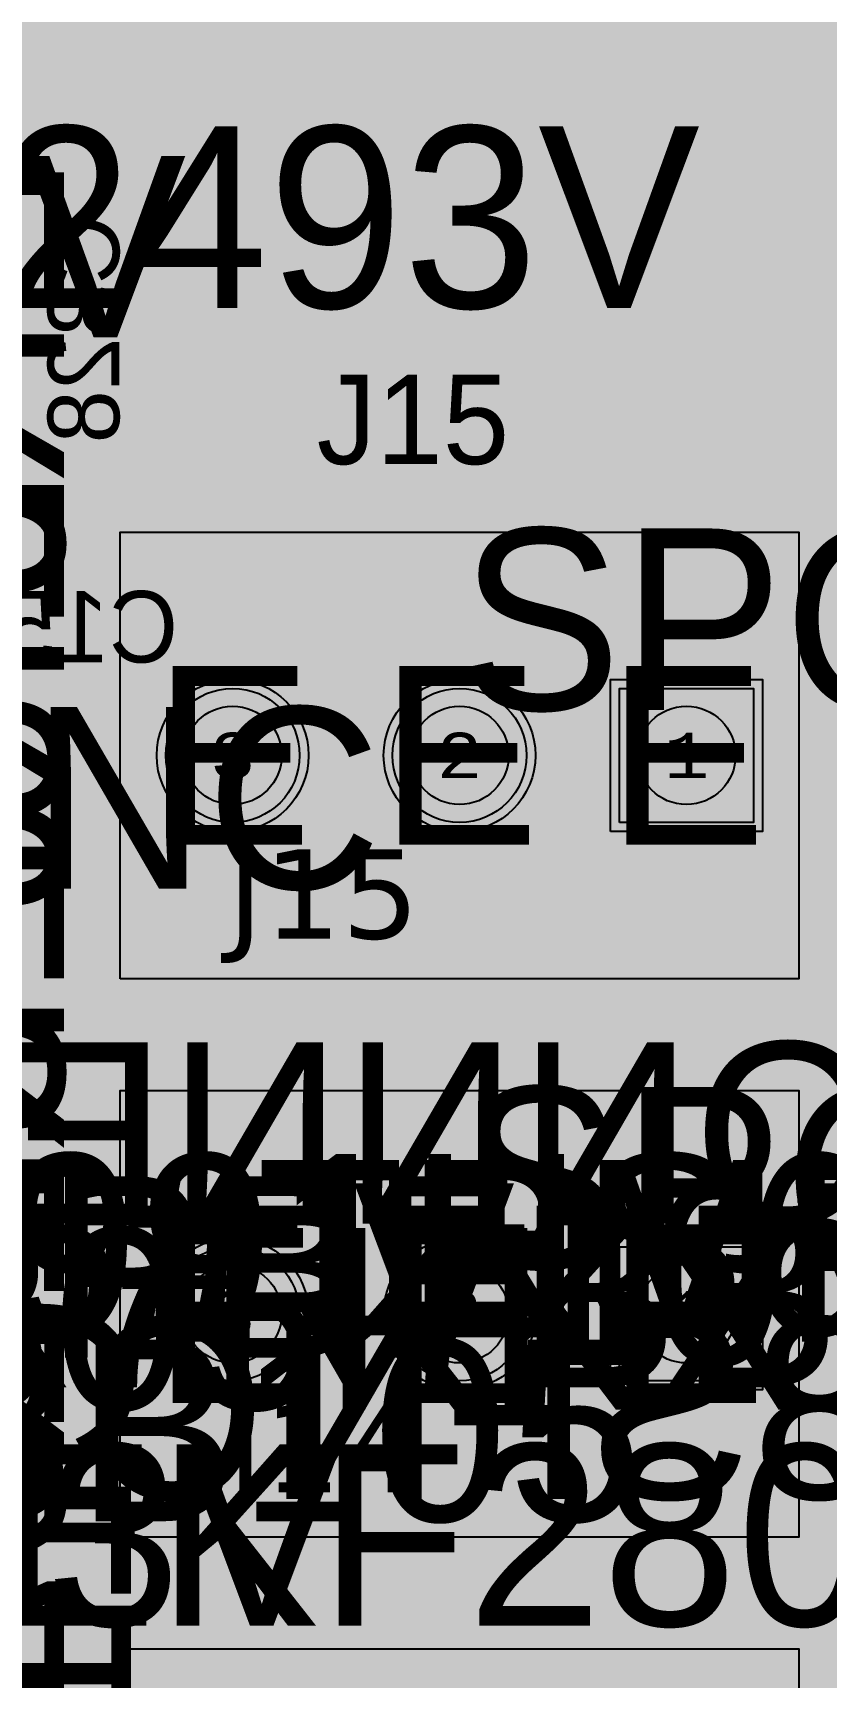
# Model space of a CAD drawing. Extents: x -28 to 199, y -61 to 255.
# Drawn here: x 131.22 to 140.1, y 186.43 to 204.84 of the extents above; entities that cross this region are included whole.
import ezdxf
from ezdxf.enums import TextEntityAlignment as Align

# ---------------------------------------------------------------- set-up
doc = ezdxf.new("R2010")
doc.units = 0
doc.header["$MEASUREMENT"] = 0
for name, color, linetype in [('ASSEMBLY_OUTLINES_TOP', 102, 'CONTINUOUS'), ('ASSEMBLY_PART_NUMBERS_BTM', 191, 'CONTINUOUS'), ('ASSEMBLY_PART_NUMBERS_TOP', 102, 'CONTINUOUS'), ('ASSEMBLY_REF_DES_TOP', 102, 'CONTINUOUS'), ('DRILL_DRAWING', 21, 'CONTINUOUS'), ('GENERATED_SILKSCREEN_BTM', 255, 'CONTINUOUS'), ('GENERATED_SILKSCREEN_TOP', 140, 'CONTINUOUS'), ('PART_HOLES_LAYER_2', 30, 'CONTINUOUS'), ('PART_HOLES_LAYER_3', 30, 'CONTINUOUS'), ('PART_HOLES_LAYER_BOTTOM', 30, 'CONTINUOUS'), ('PART_HOLES_LAYER_TOP', 30, 'CONTINUOUS'), ('PART_PADS_LAYER_2', 230, 'CONTINUOUS'), ('PART_PADS_LAYER_3', 81, 'CONTINUOUS'), ('PART_PADS_LAYER_BOTTOM', 10, 'CONTINUOUS'), ('PART_PADS_LAYER_TOP', 150, 'CONTINUOUS'), ('PIN_NUMBERS_BTM', 8, 'CONTINUOUS'), ('PIN_NUMBERS_TOP', 8, 'CONTINUOUS'), ('PLACEMENT_OUTLINES_TOP', 130, 'CONTINUOUS'), ('PLANE_DATA_LAYER_2', 230, 'CONTINUOUS'), ('PLANE_DATA_LAYER_3', 81, 'CONTINUOUS'), ('PLANE_DATA_LAYER_BOTTOM', 10, 'CONTINUOUS'), ('PLANE_DATA_LAYER_TOP', 150, 'CONTINUOUS'), ('PLANE_SHAPES_LAYER_2', 230, 'CONTINUOUS'), ('PLANE_SHAPES_LAYER_3', 81, 'CONTINUOUS'), ('PLANE_SHAPES_LAYER_BOTTOM', 10, 'CONTINUOUS'), ('PLANE_SHAPES_LAYER_TOP', 150, 'CONTINUOUS'), ('SILKSCREEN_OUTLINES_TOP', 150, 'CONTINUOUS'), ('SILKSCREEN_REF_DES_BTM', 211, 'CONTINUOUS'), ('SILKSCREEN_REF_DES_TOP', 150, 'CONTINUOUS'), ('SOLDERMASK_PADS_BTM', 12, 'CONTINUOUS'), ('SOLDERMASK_PADS_TOP', 180, 'CONTINUOUS'), ('TRACES_LAYER_2', 230, 'CONTINUOUS'), ('TRACES_LAYER_3', 81, 'CONTINUOUS'), ('TRACES_LAYER_TOP', 150, 'CONTINUOUS')]:
    doc.layers.add(name, color=color, linetype=linetype)
doc.styles.add('COURIER_NEW', font='COUR.TTF')
doc.styles.add('VERDANA', font='verdana.TTF')
doc.styles.add('VERIBEST_GERBER_0', font='txt')

msp = doc.modelspace()

# ---------------------------------------------------------------- hatches: boundary and pattern name
at = {"layer": 'PART_HOLES_LAYER_2'}
h = msp.add_hatch(color=256, dxfattribs=at)
edge = h.paths.add_edge_path()
edge.add_arc((133.46, 196.75), 0.55, 0, 360)
h = msp.add_hatch(color=256, dxfattribs=at)
edge = h.paths.add_edge_path()
edge.add_arc((136, 196.75), 0.55, 0, 360)
h = msp.add_hatch(color=256, dxfattribs=at)
edge = h.paths.add_edge_path()
edge.add_arc((138.54, 196.75), 0.55, 0, 360)
h = msp.add_hatch(color=256, dxfattribs=at)
edge = h.paths.add_edge_path()
edge.add_arc((133.46, 190.5), 0.55, 0, 360)
h = msp.add_hatch(color=256, dxfattribs=at)
edge = h.paths.add_edge_path()
edge.add_arc((136, 190.5), 0.55, 0, 360)
h = msp.add_hatch(color=256, dxfattribs=at)
edge = h.paths.add_edge_path()
edge.add_arc((138.54, 190.5), 0.55, 0, 360)
at = {"layer": 'PART_HOLES_LAYER_3'}
h = msp.add_hatch(color=256, dxfattribs=at)
edge = h.paths.add_edge_path()
edge.add_arc((133.46, 196.75), 0.55, 0, 360)
h = msp.add_hatch(color=256, dxfattribs=at)
edge = h.paths.add_edge_path()
edge.add_arc((136, 196.75), 0.55, 0, 360)
h = msp.add_hatch(color=256, dxfattribs=at)
edge = h.paths.add_edge_path()
edge.add_arc((138.54, 196.75), 0.55, 0, 360)
h = msp.add_hatch(color=256, dxfattribs=at)
edge = h.paths.add_edge_path()
edge.add_arc((133.46, 190.5), 0.55, 0, 360)
h = msp.add_hatch(color=256, dxfattribs=at)
edge = h.paths.add_edge_path()
edge.add_arc((136, 190.5), 0.55, 0, 360)
h = msp.add_hatch(color=256, dxfattribs=at)
edge = h.paths.add_edge_path()
edge.add_arc((138.54, 190.5), 0.55, 0, 360)
at = {"layer": 'PART_HOLES_LAYER_BOTTOM'}
h = msp.add_hatch(color=256, dxfattribs=at)
edge = h.paths.add_edge_path()
edge.add_arc((133.46, 196.75), 0.55, 0, 360)
h = msp.add_hatch(color=256, dxfattribs=at)
edge = h.paths.add_edge_path()
edge.add_arc((136, 196.75), 0.55, 0, 360)
h = msp.add_hatch(color=256, dxfattribs=at)
edge = h.paths.add_edge_path()
edge.add_arc((138.54, 196.75), 0.55, 0, 360)
h = msp.add_hatch(color=256, dxfattribs=at)
edge = h.paths.add_edge_path()
edge.add_arc((133.46, 190.5), 0.55, 0, 360)
h = msp.add_hatch(color=256, dxfattribs=at)
edge = h.paths.add_edge_path()
edge.add_arc((136, 190.5), 0.55, 0, 360)
h = msp.add_hatch(color=256, dxfattribs=at)
edge = h.paths.add_edge_path()
edge.add_arc((138.54, 190.5), 0.55, 0, 360)
at = {"layer": 'PART_HOLES_LAYER_TOP'}
h = msp.add_hatch(color=256, dxfattribs=at)
edge = h.paths.add_edge_path()
edge.add_arc((133.46, 196.75), 0.55, 0, 360)
h = msp.add_hatch(color=256, dxfattribs=at)
edge = h.paths.add_edge_path()
edge.add_arc((136, 196.75), 0.55, 0, 360)
h = msp.add_hatch(color=256, dxfattribs=at)
edge = h.paths.add_edge_path()
edge.add_arc((138.54, 196.75), 0.55, 0, 360)
h = msp.add_hatch(color=256, dxfattribs=at)
edge = h.paths.add_edge_path()
edge.add_arc((133.46, 190.5), 0.55, 0, 360)
h = msp.add_hatch(color=256, dxfattribs=at)
edge = h.paths.add_edge_path()
edge.add_arc((136, 190.5), 0.55, 0, 360)
h = msp.add_hatch(color=256, dxfattribs=at)
edge = h.paths.add_edge_path()
edge.add_arc((138.54, 190.5), 0.55, 0, 360)
at = {"layer": 'PLANE_DATA_LAYER_2'}
for points in [[(133.46, 196.75), (133.46, 197.8262)], [(136, 196.75), (136, 197.8262)], [(133.46, 196.75), (132.3838, 196.75)], [(133.46, 196.75), (133.46, 195.6738)], [(133.46, 196.75), (134.5362, 196.75)], [(136, 196.75), (134.9238, 196.75)], [(136, 196.75), (136, 195.6738)], [(136, 196.75), (137.0762, 196.75)], [(133.46, 190.5), (133.46, 191.5762)], [(136, 190.5), (136, 191.5762)], [(133.46, 190.5), (132.3838, 190.5)], [(133.46, 190.5), (133.46, 189.4238)], [(133.46, 190.5), (134.5362, 190.5)], [(136, 190.5), (134.9238, 190.5)], [(136, 190.5), (136, 189.4238)], [(136, 190.5), (137.0762, 190.5)]]:
    msp.add_hatch(color=256, dxfattribs=at).paths.add_polyline_path(points, is_closed=False, flags=0)
at = {"layer": 'PLANE_DATA_LAYER_3'}
for points in [[(133.46, 196.75), (133.46, 197.8262)], [(136, 196.75), (136, 197.8262)], [(133.46, 196.75), (132.3838, 196.75)], [(133.46, 196.75), (133.46, 195.6738)], [(133.46, 196.75), (134.5362, 196.75)], [(136, 196.75), (134.9238, 196.75)], [(136, 196.75), (136, 195.6738)], [(136, 196.75), (137.0762, 196.75)], [(133.46, 190.5), (133.46, 191.5762)], [(136, 190.5), (136, 191.5762)], [(133.46, 190.5), (132.3838, 190.5)], [(133.46, 190.5), (133.46, 189.4238)], [(133.46, 190.5), (134.5362, 190.5)], [(136, 190.5), (134.9238, 190.5)], [(136, 190.5), (136, 189.4238)], [(136, 190.5), (137.0762, 190.5)]]:
    msp.add_hatch(color=256, dxfattribs=at).paths.add_polyline_path(points, is_closed=False, flags=0)
at = {"layer": 'PLANE_DATA_LAYER_BOTTOM'}
h = msp.add_hatch(color=256, dxfattribs=at)
h.paths.add_polyline_path([(149, 169.0762, -0.41421356), (148.9238, 169), (147.00001, 169, 0.41421356), (147, 168.99999), (147, 168.9142, -0.41421356), (146.9238, 168.838), (146.91684, 168.838, 0.19891217), (146.65026, 168.72758), (143.945, 166.02232, -0.19891337), (143.89111, 166), (137.25001, 166), (137.25, 166, -0.14620386), (137.2082, 165.98751), (134.12581, 165.98751, 0.19891217), (133.85924, 165.87709), (133.75447, 165.77232, -0.19891337), (133.70058, 165.75), (130.8262, 165.75, -0.41421356), (130.75, 165.8262), (130.75, 166.24999, 0.41421356), (130.74999, 166.25), (120.25001, 166.25, 0.41421356), (120.25, 166.24999), (120.25, 164.5762, -0.41421356), (120.1738, 164.5), (119.75389, 164.5, -0.13857401), (119.71401, 164.51127, 0.28257151), (119.08599, 164.51127, -0.13857401), (119.04611, 164.5), (108.75001, 164.5, 0.41421356), (108.75, 164.49999), (108.75, 161.5762, -0.41421356), (108.6738, 161.5), (108.5762, 161.5, -0.41421356), (108.5, 161.5762), (108.5, 161.9, 0.41421356), (108.05, 162.35), (106.95, 162.35, 0.34178265), (106.51438, 162.01284, -0.44691524), (106.4135, 161.96073, 0.44387064), (105.62073, 161.55634, -0.33894713), (105.54716, 161.5), (94.5762, 161.5, -0.41421356), (94.5, 161.5762), (94.5, 164.71207, -0.19890996), (94.52232, 164.76595), (99.85355, 170.09719, 0.19891222), (100, 170.45074), (100, 172.1738, -0.41421356), (100.0762, 172.25), (130.74999, 172.25, 0.41421356), (130.75, 172.25001), (130.75, 194.11718, -0.19890996), (130.77232, 194.17106), (131.34475, 194.7435, 0.19891219), (131.46923, 195.04402), (131.46923, 198.37998, 0.19891219), (131.34475, 198.6805), (130.77232, 199.25294, -0.19890996), (130.75, 199.30682), (130.75, 214.91474, -0.41421356), (130.8262, 214.99094), (147.27913, 214.99094, -0.19891337), (147.33301, 214.96862), (148.97768, 213.32395, -0.19890996), (149, 213.27007)], flags=0)
h.paths.add_polyline_path([(110.25, 165.75, -1), (112.25, 165.75, -1)], flags=0)
h.paths.add_polyline_path([(113.75, 169.75, -1), (116.75, 169.75, -1)], flags=0)
h.paths.add_polyline_path([(118.5, 169.75, -1), (121.5, 169.75, -1)], flags=0)
h.paths.add_polyline_path([(134.21, 170.75, 0.41421356), (134.46, 171), (134.46, 172.5, 0.41421356), (134.21, 172.75), (132.71, 172.75, 0.41421356), (132.46, 172.5), (132.46, 171, 0.41421356), (132.71, 170.75)], flags=0)
h.paths.add_polyline_path([(134.21, 177, 0.41421356), (134.46, 177.25), (134.46, 178.75, 0.41421356), (134.21, 179), (132.71, 179, 0.41421356), (132.46, 178.75), (132.46, 177.25, 0.41421356), (132.71, 177)], flags=0)
h.paths.add_polyline_path([(134.21, 183.25, 0.41421356), (134.46, 183.5), (134.46, 185, 0.41421356), (134.21, 185.25), (132.71, 185.25, 0.41421356), (132.46, 185), (132.46, 183.5, 0.41421356), (132.71, 183.25)], flags=0)
h.paths.add_polyline_path([(132.46, 190.5, -1), (134.46, 190.5, -1)], flags=0)
h.paths.add_polyline_path([(132.46, 196.75, -1), (134.46, 196.75, -1)], flags=0)
h.paths.add_polyline_path([(135, 171.75, -1), (137, 171.75, -1)], flags=0)
h.paths.add_polyline_path([(135, 178, -1), (137, 178, -1)], flags=0)
h.paths.add_polyline_path([(135, 184.25, -1), (137, 184.25, -1)], flags=0)
h.paths.add_polyline_path([(135, 190.5, -1), (137, 190.5, -1)], flags=0)
h.paths.add_polyline_path([(135, 196.75, -1), (137, 196.75, -1)], flags=0)
h.paths.add_polyline_path([(139.74999, 169, 0.41421356), (139.75, 169.00001), (139.75, 198.24999, 0.41421356), (139.74999, 198.25), (137.25001, 198.25, 0.41421356), (137.25, 198.24999), (137.25, 169.00001, 0.41421356), (137.25001, 169)], flags=0)
h.paths.add_polyline_path([(142.1, 210.3, -1), (143.3, 210.3, -1)], flags=0)
h.paths.add_polyline_path([(144.1, 179.2, 0.13857251), (144.01127, 179.51401, -0.13857401), (144, 179.55389), (144, 192.31415, 0.19891222), (143.85355, 192.6677), (142.11105, 194.4102, 0.04668463), (142.03933, 194.46965, -0.04668396), (142.02839, 194.47871), (141.90379, 194.60331, -0.13857289), (141.88356, 194.63948, 0.88907401), (140.7, 194.5), (140.7, 194.5, 0.34705113), (141.16052, 193.91644, -0.13857289), (141.19669, 193.89621), (141.3898, 193.70309, 0.04668463), (141.46153, 193.64364, -0.04668396), (141.47246, 193.63458), (142.97768, 192.12936, -0.19890996), (143, 192.07548), (143, 179.55389, -0.13857401), (142.98873, 179.51401, 0.13857251), (142.9, 179.2, 1)], flags=0)
h.paths.add_polyline_path([(143, 169, -1), (145, 169, -1)], flags=0)
h.paths.add_polyline_path([(145.3, 169.7, -1), (146.5, 169.7, -1)], flags=0)
h.paths.add_polyline_path([(144.5, 206.75, -1), (146.5, 206.75, -1)], flags=0)
h.paths.add_polyline_path([(145.6, 187.2, -1), (146.8, 187.2, -1)], flags=0)
h.paths.add_polyline_path([(148.11127, 212.58599, 0.13857251), (148.2, 212.9, 1), (147, 212.9, 0.13857251), (147.08873, 212.58599, -0.13857401), (147.1, 212.54611), (147.1, 211.35389, -0.13857401), (147.08873, 211.31401, 0.13857251), (147, 211, 1), (148.2, 211, 0.13857251), (148.11127, 211.31401, -0.13857401), (148.1, 211.35389), (148.1, 212.54611, -0.13857401)], flags=0)
h.paths.add_polyline_path([(145.75, 199.25, -1), (148.75, 199.25, -1)], flags=0)
h.paths.add_polyline_path([(146.55139, 201.67262, 6.59592457), (145.92262, 202.30139, -0.1217123), (145.93139, 202.2659), (145.93139, 202.2659, -0.5165322), (145.83004, 202.19397, 0.5165317), (144.5, 201.25), (144.5, 201.25, 1), (146.5, 201.25), (146.5, 201.25, 0.08428443), (146.44397, 201.58004, -0.68107273)], flags=0)
for points in [[(133.46, 196.75), (133.46, 197.8262)], [(136, 196.75), (135.23901, 197.51099)], [(136, 196.75), (136.76099, 197.51099)], [(133.46, 196.75), (132.3838, 196.75)], [(133.46, 196.75), (133.46, 195.6738)], [(133.46, 196.75), (134.5362, 196.75)], [(136, 196.75), (135.23901, 195.98901)], [(136, 196.75), (136.76099, 195.98901)], [(133.46, 190.5), (133.46, 191.5762)], [(136, 190.5), (135.23901, 191.26099)], [(136, 190.5), (136.76099, 191.26099)], [(133.46, 190.5), (132.3838, 190.5)], [(133.46, 190.5), (133.46, 189.4238)], [(133.46, 190.5), (134.5362, 190.5)], [(136, 190.5), (135.23901, 189.73901)], [(136, 190.5), (136.76099, 189.73901)]]:
    msp.add_hatch(color=256, dxfattribs=at).paths.add_polyline_path(points, is_closed=False, flags=0)
at = {"layer": 'PLANE_DATA_LAYER_TOP'}
h = msp.add_hatch(color=256, dxfattribs=at)
h.paths.add_polyline_path([(147.65, 177.0762, -0.41421356), (147.5738, 177), (143.2512, 177, -0.41421356), (143.175, 177.0762), (143.175, 178.57124, -0.52940839), (143.27924, 178.64209, 1.47113852), (143.27924, 179.75791, -0.52940839), (143.175, 179.82877), (143.175, 194.62174, 0.19891222), (143.02855, 194.97529), (140.90029, 197.10355, 0.18564963), (140.5723, 197.24935, -0.39930987), (140.5, 197.32545), (140.5, 198.24999, 0.41421356), (140.49999, 198.25), (137.25001, 198.25, 0.41421356), (137.25, 198.24999), (137.25, 170.5762, -0.41421356), (137.1738, 170.5), (136.80217, 170.5, -0.19891337), (136.74828, 170.52232), (136.50598, 170.76462, 0.00475173), (136.4992, 170.77128, -0.49438123), (136.51296, 170.89158, 0.26392665), (137, 171.75), (137, 171.75, 1.49846414), (135.29452, 171.04127, -0.19950571), (135.31696, 170.98727, -0.41421356), (135.24076, 170.91107), (134.53595, 170.91107, -0.41421356), (134.45975, 170.98727), (134.45975, 170.98727, -0.00975352), (134.45981, 170.99025, 0.0097598), (134.46, 171), (134.46, 172.5, 0.41421356), (134.21, 172.75), (132.71, 172.75, 0.41421356), (132.46, 172.5), (132.46, 171, 0.0097598), (132.46019, 170.99025, -0.00975352), (132.46025, 170.98727), (132.46025, 170.98727, -0.41421356), (132.38405, 170.91107), (131.5762, 170.91107, -0.41421356), (131.5, 170.98727), (131.5, 208.74999, 0.41421356), (131.49999, 208.75), (122.5762, 208.75, -0.41421356), (122.5, 208.8262), (122.5, 214.853, -0.41421356), (122.5762, 214.9292), (135.10597, 214.9292, -0.19891337), (135.15985, 214.90688), (141.42028, 208.64645, 0.19891222), (141.77384, 208.5), (142.4238, 208.5, -0.41421356), (142.5, 208.4238), (142.5, 204.00001, 0.41421356), (142.50001, 204), (143.3238, 204, -0.41421356), (143.4, 203.9238), (143.4, 199.51876, 0.19891222), (143.54645, 199.16521), (147.62768, 195.08397, -0.19890996), (147.65, 195.03009)], flags=0)
h.paths.add_polyline_path([(134.21, 177, 0.41421356), (134.46, 177.25), (134.46, 178.75, 0.41421356), (134.21, 179), (132.71, 179, 0.41421356), (132.46, 178.75), (132.46, 177.25, 0.41421356), (132.71, 177)], flags=0)
h.paths.add_polyline_path([(134.21, 183.25, 0.41421356), (134.46, 183.5), (134.46, 185, 0.41421356), (134.21, 185.25), (132.71, 185.25, 0.41421356), (132.46, 185), (132.46, 183.5, 0.41421356), (132.71, 183.25)], flags=0)
h.paths.add_polyline_path([(132.46, 190.5, -1), (134.46, 190.5, -1)], flags=0)
h.paths.add_polyline_path([(132.46, 196.75, -1), (134.46, 196.75, -1)], flags=0)
h.paths.add_polyline_path([(135, 178, -1), (137, 178, -1)], flags=0)
h.paths.add_polyline_path([(135, 184.25, -1), (137, 184.25, -1)], flags=0)
h.paths.add_polyline_path([(135, 190.5, -1), (137, 190.5, -1)], flags=0)
h.paths.add_polyline_path([(135, 196.75, -1), (137, 196.75, -1)], flags=0)
h.paths.add_polyline_path([(145.6, 187.2, -1), (146.8, 187.2, -1)], flags=0)
for points in [[(133.46, 196.75), (133.46, 197.8262)], [(136, 196.75), (135.23901, 197.51099)], [(136, 196.75), (136.76099, 197.51099)], [(133.46, 196.75), (132.3838, 196.75)], [(133.46, 196.75), (133.46, 195.6738)], [(133.46, 196.75), (134.5362, 196.75)], [(136, 196.75), (135.23901, 195.98901)], [(136, 196.75), (136.76099, 195.98901)], [(133.46, 190.5), (133.46, 191.5762)], [(136, 190.5), (135.23901, 191.26099)], [(136, 190.5), (136.76099, 191.26099)], [(133.46, 190.5), (132.3838, 190.5)], [(133.46, 190.5), (133.46, 189.4238)], [(133.46, 190.5), (134.5362, 190.5)], [(136, 190.5), (135.23901, 189.73901)], [(136, 190.5), (136.76099, 189.73901)]]:
    msp.add_hatch(color=256, dxfattribs=at).paths.add_polyline_path(points, is_closed=False, flags=0)
at = {"layer": 'PLANE_SHAPES_LAYER_2'}
h = msp.add_hatch(color=256, dxfattribs=at)
h.paths.add_polyline_path([(169.5, 129.25), (149.5, 129.25), (142.25, 122), (142.25, 90.5), (147.5, 90.5), (147.5, 80), (154, 80), (154, 69.25), (131.75, 69.25), (131.75, 73.25), (121.25, 73.25), (121.25, 81), (110.5, 81), (110.5, 125.75), (106.5, 125.75), (106.5, 128.75), (93.5, 128.75), (93.5, 120.25), (91.75, 120.25), (91.75, 121.5), (80, 121.5), (80, 118.25), (73.25, 118.25), (73.25, 124.5), (67.5, 124.5), (67.5, 128), (57.75, 128), (57.75, 120.25), (55.25, 120.25), (55.25, 121.5), (47.5, 121.5), (47.5, 119), (35, 119), (35, 134.75), (32.75, 134.75), (32.75, 159.75), (29.25, 159.75), (29.25, 175.25), (22.5, 175.25), (22.5, 195.25), (17.25, 195.25), (17.25, 198), (22.5, 198), (22.5, 216.5), (40.25, 216.5), (40.25, 235.5), (54.5, 235.5), (54.5, 254), (87.25, 254), (87.25, 236.25), (86.25, 236.25), (86.25, 228.75), (81, 228.75), (81, 218.75), (95.25, 218.75), (95.25, 194.5), (87, 194.5), (87, 172), (131.1, 172), (131.1, 208.75), (115.5, 208.75), (115.5, 213.75), (106.75, 213.75), (106.75, 218.75), (110.25, 222.25), (110.25, 226.25), (142.5, 226.25), (142.5, 221.5), (160.5, 221.5), (160.5, 240.75), (169.5, 240.75)])
h.paths.add_polyline_path([(35.5, 149.5), (41.75, 149.5), (41.75, 152), (39.25, 152), (39.25, 154), (37.75, 154), (37.75, 152), (35.5, 152)], flags=16)
h.paths.add_polyline_path([(37.5, 125.75), (37.5, 128.75), (42.75, 128.75), (42.75, 125.75)], flags=16)
h.paths.add_polyline_path([(52, 127.75), (52, 130.75), (54.25, 130.75), (54.25, 127.75)], flags=16)
h.paths.add_polyline_path([(50.75, 219.5), (50.75, 226.5), (71.75, 226.5), (71.75, 219.5)], flags=16)
h.paths.add_polyline_path([(66.5, 150.75), (66.5, 177.5), (72.25, 177.5), (72.25, 150.75)], flags=16)
h.paths.add_polyline_path([(47.25, 185.25), (73, 185.25), (73, 188.25), (70.25, 188.25), (70.25, 191), (47.25, 191)], flags=16)
h.paths.add_polyline_path([(84.5, 208), (84.5, 212.75), (85, 212.75), (85, 208)], flags=16)
h.paths.add_polyline_path([(61.5, 137.25), (87.75, 137.25), (87.75, 140.5), (84.75, 140.5), (84.75, 143), (61.5, 143)], flags=16)
h.paths.add_polyline_path([(88.75, 127), (88.75, 130), (91, 130), (91, 127)], flags=16)
h.paths.add_polyline_path([(85.5, 130.25), (85.5, 132.5), (91, 132.5), (91, 130.25)], flags=16)
h.paths.add_polyline_path([(108.75, 142.25), (135.75, 142.25), (135.75, 145.75), (132.25, 145.75), (132.25, 149), (108.75, 149)], flags=16)
h.paths.add_polyline_path([(114.25, 126.75), (140.75, 126.75), (140.75, 129.75), (137.25, 129.75), (137.25, 133), (114.25, 133)], flags=16)
h.paths.add_polyline_path([(155.25, 180.25), (166.25, 180.25), (166.25, 186.25), (152.25, 186.25), (152.25, 183), (155.25, 183)], flags=16)
at = {"layer": 'PLANE_SHAPES_LAYER_3'}
h = msp.add_hatch(color=256, dxfattribs=at)
h.paths.add_polyline_path([(169.5, 129.25), (149.5, 129.25), (142.25, 122), (142.25, 90.5), (147.5, 90.5), (147.5, 80), (154, 80), (154, 69.25), (131.75, 69.25), (131.75, 73.25), (121.25, 73.25), (121.25, 81), (110.5, 81), (110.5, 125.75), (106.5, 125.75), (106.5, 128.75), (93.5, 128.75), (93.5, 120.25), (91.75, 120.25), (91.75, 121.5), (80, 121.5), (80, 118.25), (73.25, 118.25), (73.25, 124.5), (67.5, 124.5), (67.5, 127.75), (58.25, 127.75), (58.25, 130.25), (88.75, 130.25), (88.75, 127), (91, 127), (91, 132.5), (55, 132.5), (55, 131.25), (52, 131.25), (52, 127.75), (55, 127.75), (55, 127.25), (57.75, 127.25), (57.75, 120.25), (55.25, 120.25), (55.25, 121.5), (47.5, 121.5), (47.5, 119), (35, 119), (35, 134.75), (32.75, 134.75), (32.75, 159.75), (29.25, 159.75), (29.25, 175.25), (22.5, 175.25), (22.5, 195.25), (17.25, 195.25), (17.25, 198), (22.5, 198), (22.5, 216.5), (40.25, 216.5), (40.25, 235.5), (54.5, 235.5), (54.5, 254), (87.25, 254), (87.25, 236.25), (86.25, 236.25), (86.25, 228.75), (81, 228.75), (81, 218.75), (95.25, 218.75), (95.25, 194.5), (87, 194.5), (87, 172), (131.1, 172), (131.1, 208.75), (115.5, 208.75), (115.5, 213.75), (106.75, 213.75), (106.75, 218.75), (110.25, 222.25), (110.25, 226.25), (142.5, 226.25), (142.5, 221.5), (160.5, 221.5), (160.5, 240.75), (169.5, 240.75)])
h.paths.add_polyline_path([(35.5, 149.5), (41.75, 149.5), (41.75, 152), (39.25, 152), (39.25, 154), (37.75, 154), (37.75, 152), (35.5, 152)], flags=16)
h.paths.add_polyline_path([(37.5, 125.75), (37.5, 128.75), (42.75, 128.75), (42.75, 125.75)], flags=16)
h.paths.add_polyline_path([(50.75, 219.5), (50.75, 226.5), (71.75, 226.5), (71.75, 219.5)], flags=16)
h.paths.add_polyline_path([(66.5, 150.75), (66.5, 177.5), (72.25, 177.5), (72.25, 150.75)], flags=16)
h.paths.add_polyline_path([(47.25, 185.25), (73, 185.25), (73, 188.25), (70.25, 188.25), (70.25, 191), (47.25, 191)], flags=16)
h.paths.add_polyline_path([(84.5, 208), (84.5, 212.75), (85, 212.75), (85, 208)], flags=16)
h.paths.add_polyline_path([(61.5, 137.25), (87.75, 137.25), (87.75, 140.5), (84.75, 140.5), (84.75, 143), (61.5, 143)], flags=16)
h.paths.add_polyline_path([(108.75, 142.25), (135.75, 142.25), (135.75, 145.75), (132.25, 145.75), (132.25, 149), (108.75, 149)], flags=16)
h.paths.add_polyline_path([(114.25, 126.75), (140.75, 126.75), (140.75, 129.75), (137.25, 129.75), (137.25, 133), (114.25, 133)], flags=16)
h.paths.add_polyline_path([(155.25, 180.25), (166.25, 180.25), (166.25, 186.25), (152.25, 186.25), (152.25, 183), (155.25, 183)], flags=16)

# ---------------------------------------------------------------- linework, layer by layer
at = {"layer": 'ASSEMBLY_OUTLINES_TOP', "const_width": 0.2}
for points in [[(132.2, 194.25), (132.2, 199.25), (139.8, 199.25), (139.8, 194.25)], [(132.2, 188), (132.2, 193), (139.8, 193), (139.8, 188)], [(132.2, 181.75), (132.2, 186.75), (139.8, 186.75), (139.8, 181.75)]]:
    msp.add_lwpolyline(points, close=True, dxfattribs=at)
at = {"layer": 'GENERATED_SILKSCREEN_BTM', "const_width": 0.15}
for points in [[(132.1836, 202.55), (132.074, 202.6844), (132.0716, 202.6884), (132.0684, 202.6892), (132.0652, 202.6908), (132.0612, 202.6916), (131.5124, 202.6916), (131.5084, 202.6908), (131.5052, 202.6892), (131.5036, 202.6876), (131.502, 202.6868), (131.4996, 202.6844), (131.39, 202.55), (131.3892, 202.5476), (131.3884, 202.5452), (131.3876, 202.5444), (131.3868, 202.5412), (131.3868, 202.2716), (131.3876, 202.2676), (131.3884, 202.266), (131.3892, 202.2636), (131.39, 202.2612), (131.4996, 202.126), (131.5036, 202.1228), (131.51, 202.1212), (131.514, 202.122), (131.5188, 202.1236), (131.522, 202.126), (131.5252, 202.13), (131.5276, 202.134), (131.5284, 202.138), (131.5284, 202.142), (131.526, 202.1452), (131.4196, 202.2772), (131.4196, 202.5356), (131.5204, 202.6588), (132.0532, 202.6588), (132.154, 202.5356), (132.154, 202.2772), (132.0476, 202.1452), (132.046, 202.142), (132.0452, 202.138), (132.046, 202.134), (132.0484, 202.13), (132.0516, 202.126), (132.0556, 202.1236), (132.0596, 202.122), (132.0652, 202.1212), (132.07, 202.1228), (132.074, 202.126), (132.1836, 202.2612), (132.1852, 202.2644), (132.186, 202.2652), (132.186, 202.2676), (132.1868, 202.2684), (132.1868, 202.2692), (132.1868, 202.2716), (132.1868, 202.5412), (132.186, 202.5444), (132.1852, 202.5476), (132.1836, 202.55)], [(132.1836, 201.7956), (132.074, 201.9308), (132.07, 201.9348), (132.0676, 201.9356), (132.0652, 201.9356), (132.0596, 201.9348), (132.054, 201.9316), (132.05, 201.9276), (132.0468, 201.9228), (132.046, 201.9172), (132.0476, 201.9116), (132.154, 201.7812), (132.154, 201.5228), (132.0532, 201.398), (131.9044, 201.398), (131.8028, 201.5212), (131.8028, 201.654), (131.8012, 201.6604), (131.798, 201.6644), (131.7924, 201.6668), (131.7868, 201.6676), (131.7812, 201.6668), (131.7756, 201.6644), (131.7724, 201.6604), (131.7708, 201.654), (131.7708, 201.5212), (131.6692, 201.398), (131.5204, 201.398), (131.4196, 201.5228), (131.4196, 201.7812), (131.526, 201.9116), (131.5276, 201.9172), (131.5268, 201.9228), (131.5244, 201.9276), (131.5196, 201.9316), (131.5148, 201.9348), (131.5092, 201.9356), (131.506, 201.9356), (131.5036, 201.9348), (131.4996, 201.9308), (131.39, 201.7956), (131.3892, 201.7932), (131.3884, 201.7908), (131.3876, 201.79), (131.3868, 201.7868), (131.3868, 201.5172), (131.3876, 201.5132), (131.3884, 201.5116), (131.3892, 201.5092), (131.39, 201.5068), (131.4996, 201.3716), (131.5036, 201.3692), (131.5068, 201.3684), (131.5092, 201.3668), (131.5124, 201.366), (131.6772, 201.366), (131.6796, 201.3668), (131.6852, 201.3684), (131.6892, 201.3692), (131.6908, 201.3716), (131.7868, 201.4892), (131.8828, 201.3716), (131.8844, 201.3708), (131.886, 201.3692), (131.8868, 201.3684), (131.8884, 201.3684), (131.894, 201.3668), (131.8964, 201.366), (132.0612, 201.366), (132.0652, 201.3668), (132.0684, 201.3684), (132.0716, 201.3692), (132.074, 201.3716), (132.1836, 201.5068), (132.1852, 201.51), (132.186, 201.5108), (132.186, 201.5132), (132.1868, 201.514), (132.1868, 201.5148), (132.1868, 201.5172), (132.1868, 201.7868), (132.186, 201.79), (132.1852, 201.7932), (132.1836, 201.7956)], [(131.39, 200.75), (131.4996, 200.6156), (131.5036, 200.6132), (131.5068, 200.6124), (131.5092, 200.6108), (131.5124, 200.61), (131.622, 200.61), (131.6244, 200.6108), (131.63, 200.6124), (131.634, 200.6132), (131.6356, 200.6156), (132.0684, 201.1484), (132.154, 201.1484), (132.154, 200.626), (132.1556, 200.6204), (132.1588, 200.6156), (132.1644, 200.6132), (132.1708, 200.6124), (132.1764, 200.6132), (132.182, 200.6156), (132.1852, 200.6204), (132.1868, 200.626), (132.1868, 201.1652), (132.1852, 201.1716), (132.1812, 201.1756), (132.1772, 201.1796), (132.1708, 201.1812), (132.0612, 201.1812), (132.0588, 201.1804), (132.0532, 201.1788), (132.0508, 201.1772), (132.0492, 201.1756), (132.0476, 201.174), (131.614, 200.642), (131.5204, 200.642), (131.4196, 200.7668), (131.4196, 201.0252), (131.526, 201.1556), (131.5276, 201.1612), (131.5268, 201.166), (131.5244, 201.1716), (131.5196, 201.1748), (131.5148, 201.178), (131.5092, 201.1788), (131.5036, 201.178), (131.4996, 201.174), (131.39, 201.0396), (131.3892, 201.0364), (131.3884, 201.034), (131.3876, 201.0332), (131.3868, 201.03), (131.3868, 200.7604), (131.3876, 200.7572), (131.3876, 200.7564), (131.3884, 200.7556), (131.3892, 200.7532), (131.39, 200.75)], [(131.682, 199.8884), (131.7588, 199.914), (131.8356, 199.8884), (131.838, 199.8884), (131.8412, 199.8876), (132.0884, 199.8876), (132.0908, 199.8876), (132.0932, 199.8884), (132.0964, 199.8892), (132.0996, 199.8924), (132.182, 199.9724), (132.1852, 199.9756), (132.186, 199.9804), (132.1868, 199.9836), (132.1868, 200.2772), (132.1868, 200.2796), (132.186, 200.282), (132.1852, 200.2852), (132.182, 200.2884), (132.0996, 200.3684), (132.0964, 200.3716), (132.0932, 200.3732), (132.0884, 200.3732), (131.8412, 200.3732), (131.838, 200.3732), (131.8364, 200.3732), (131.8356, 200.3724), (131.7588, 200.3468), (131.682, 200.3724), (131.6812, 200.3732), (131.6764, 200.3732), (131.4844, 200.3732), (131.4812, 200.3732), (131.4772, 200.3716), (131.4732, 200.3684), (131.3908, 200.2884), (131.3884, 200.2852), (131.3876, 200.282), (131.3868, 200.2796), (131.3868, 200.2772), (131.3868, 199.9836), (131.3876, 199.9804), (131.3884, 199.9756), (131.3908, 199.9724), (131.4732, 199.8924), (131.478, 199.8892), (131.4812, 199.8884), (131.4844, 199.8876), (131.6764, 199.8876), (131.6796, 199.8876), (131.6812, 199.8884), (131.682, 199.8884)], [(131.4932, 200.3412), (131.6748, 200.3412), (131.7436, 200.3196), (131.7436, 199.9428), (131.6748, 199.9196), (131.4932, 199.9196), (131.4196, 199.99), (131.4196, 200.2692), (131.4932, 200.3412)], [(131.8444, 200.3412), (132.0812, 200.3412), (132.154, 200.2692), (132.154, 199.99), (132.0812, 199.9196), (131.8444, 199.9196), (131.7756, 199.9428), (131.7756, 200.3196), (131.8444, 200.3412)], [(130.7048, 198.5764), (131.2448, 198.5764), (131.2504, 198.5748), (131.2552, 198.5708), (131.2592, 198.566), (131.2608, 198.5604), (131.2608, 198.1756), (131.26, 198.17), (131.2576, 198.166), (131.2544, 198.1636), (131.2488, 198.162), (131.2456, 198.1604), (131.2416, 198.1596), (131.2376, 198.1604), (131.2344, 198.1628), (131.104, 198.2692)], [(131.1184, 198.298), (131.2272, 198.21), (131.2272, 198.5436), (130.7048, 198.5436)], [(131.8728, 197.8092), (131.8792, 197.8076), (131.8832, 197.8044), (131.8848, 197.7988), (131.8856, 197.7924), (131.8848, 197.7868), (131.8832, 197.7812), (131.8792, 197.7772), (131.8728, 197.7764), (131.5608, 197.7764), (131.5552, 197.7772), (131.5504, 197.7812), (131.548, 197.7868), (131.5472, 197.7924), (131.548, 197.7988), (131.5504, 197.8044), (131.5552, 197.8076), (131.5608, 197.8092), (131.7016, 197.8092), (131.7016, 198.5604), (131.7024, 198.566), (131.7048, 198.57), (131.7088, 198.5724), (131.7144, 198.5732), (131.7184, 198.574), (131.7224, 198.574), (131.7256, 198.5724), (131.7288, 198.5692), (131.8848, 198.35), (131.8864, 198.3468), (131.8872, 198.3444), (131.8872, 198.3388), (131.8848, 198.334), (131.8808, 198.33), (131.876, 198.3268), (131.8704, 198.3252), (131.8672, 198.3252), (131.8648, 198.326), (131.8608, 198.3308), (131.7328, 198.51), (131.7328, 197.8092), (131.8728, 197.8092)], [(132.6008, 197.7796), (132.7352, 197.8892), (132.7392, 197.8916), (132.74, 197.8948), (132.7416, 197.898), (132.7424, 197.902), (132.7424, 198.4508), (132.7416, 198.4548), (132.74, 198.458), (132.7384, 198.4596), (132.7376, 198.4612), (132.736, 198.4636), (132.6008, 198.5732), (132.5984, 198.574), (132.596, 198.5748), (132.5952, 198.5756), (132.592, 198.5764), (132.3224, 198.5764), (132.3184, 198.5756), (132.3168, 198.5748), (132.3144, 198.574), (132.312, 198.5732), (132.1768, 198.4636), (132.1736, 198.4596), (132.172, 198.4532), (132.1728, 198.4484), (132.1744, 198.4444), (132.1768, 198.4412), (132.1808, 198.438), (132.1848, 198.4356), (132.1888, 198.4348), (132.1928, 198.4348), (132.196, 198.4372), (132.328, 198.5436), (132.5864, 198.5436), (132.7096, 198.4428), (132.7096, 197.91), (132.5864, 197.8092), (132.328, 197.8092), (132.196, 197.9156), (132.1928, 197.9172), (132.1888, 197.918), (132.1848, 197.9172), (132.1808, 197.9148), (132.1768, 197.9116), (132.1744, 197.9076), (132.1728, 197.9028), (132.172, 197.898), (132.1736, 197.8932), (132.1768, 197.8892), (132.312, 197.7796), (132.3152, 197.778), (132.316, 197.7772), (132.3184, 197.7772), (132.3192, 197.7764), (132.32, 197.7764), (132.3224, 197.7764), (132.592, 197.7764), (132.5952, 197.7772), (132.5984, 197.778), (132.6008, 197.7796)], [(131.104, 197.81), (131.2344, 197.9156), (131.24, 197.918), (131.2448, 197.918), (131.2504, 197.9148), (131.2544, 197.9108), (131.2576, 197.9052), (131.2592, 197.8996), (131.2584, 197.8964), (131.2576, 197.894), (131.256, 197.8916), (131.2536, 197.89), (131.1184, 197.7796)]]:
    msp.add_lwpolyline(points, dxfattribs=at)
at = {"layer": 'GENERATED_SILKSCREEN_TOP', "const_width": 0.15}
for points in [[(134.57, 200.166), (134.564, 200.17), (134.556, 200.17), (134.549, 200.168), (134.543, 200.163), (134.538, 200.157), (134.536, 200.15), (134.536, 200.142), (134.54, 200.136), (134.674, 199.999), (134.679, 199.996), (134.684, 199.995), (134.687, 199.993), (134.69, 199.993), (134.892, 199.993), (134.897, 199.994), (134.902, 199.997), (134.904, 199.998), (134.905, 199.999), (134.906, 200), (134.909, 200.002), (135.009, 200.139), (135.011, 200.143), (135.012, 200.145), (135.013, 200.147), (135.013, 200.15), (135.013, 200.952), (135.229, 200.952), (135.236, 200.954), (135.242, 200.958), (135.245, 200.965), (135.246, 200.972), (135.245, 200.98), (135.242, 200.987), (135.236, 200.992), (135.229, 200.993), (134.723, 200.993), (134.716, 200.992), (134.71, 200.987), (134.707, 200.98), (134.706, 200.972), (134.707, 200.965), (134.71, 200.958), (134.716, 200.954), (134.723, 200.952), (134.973, 200.952), (134.973, 200.157), (134.882, 200.035), (134.699, 200.035), (134.57, 200.166)], [(135.624, 200.034), (135.616, 200.032), (135.612, 200.028), (135.609, 200.021), (135.608, 200.013), (135.609, 200.006), (135.612, 199.999), (135.616, 199.994), (135.624, 199.993), (136.014, 199.993), (136.021, 199.994), (136.027, 199.999), (136.03, 200.006), (136.031, 200.013), (136.03, 200.021), (136.027, 200.028), (136.021, 200.032), (136.014, 200.034), (135.838, 200.034), (135.838, 200.973), (135.837, 200.98), (135.834, 200.985), (135.829, 200.988), (135.822, 200.989), (135.817, 200.99), (135.812, 200.99), (135.808, 200.988), (135.804, 200.984), (135.609, 200.71), (135.606, 200.703), (135.606, 200.696), (135.609, 200.69), (135.614, 200.685), (135.62, 200.681), (135.627, 200.679), (135.631, 200.679), (135.634, 200.68), (135.639, 200.686), (135.799, 200.91), (135.799, 200.034), (135.624, 200.034)], [(136.578, 200.649), (136.574, 200.648), (136.571, 200.647), (136.567, 200.645), (136.431, 200.535), (136.431, 200.952), (137.084, 200.952), (137.091, 200.954), (137.097, 200.958), (137.1, 200.965), (137.101, 200.972), (137.1, 200.98), (137.097, 200.986), (137.091, 200.991), (137.084, 200.993), (136.409, 200.993), (136.402, 200.991), (136.396, 200.986), (136.391, 200.98), (136.389, 200.973), (136.389, 200.492), (136.39, 200.485), (136.393, 200.48), (136.397, 200.477), (136.404, 200.475), (136.409, 200.473), (136.413, 200.472), (136.418, 200.473), (136.422, 200.476), (136.585, 200.609), (136.908, 200.609), (137.064, 200.482), (137.064, 200.16), (136.908, 200.035), (136.585, 200.035), (136.422, 200.167), (136.415, 200.17), (136.409, 200.17), (136.403, 200.166), (136.397, 200.161), (136.393, 200.154), (136.392, 200.147), (136.393, 200.14), (136.398, 200.135), (136.567, 199.997), (136.57, 199.995), (136.574, 199.995), (136.578, 199.993), (136.915, 199.993), (136.918, 199.993), (136.919, 199.994), (136.92, 199.994), (136.922, 199.995), (136.924, 199.995), (136.928, 199.997), (137.097, 200.135), (137.1, 200.138), (137.101, 200.14), (137.103, 200.146), (137.104, 200.15), (137.104, 200.492), (137.103, 200.496), (137.101, 200.502), (137.101, 200.504), (137.1, 200.505), (137.098, 200.507), (137.097, 200.509), (136.928, 200.645), (136.923, 200.647), (136.919, 200.648), (136.915, 200.649), (136.578, 200.649)], [(131.1448, 189.8224), (131.1488, 189.82), (131.1528, 189.82), (131.3176, 189.82), (131.3216, 189.82), (131.324, 189.8224), (131.3264, 189.8224), (131.3272, 189.8232), (131.328, 189.824), (131.3304, 189.8256), (131.44, 189.9616), (131.4416, 189.9656), (131.4424, 189.968), (131.4432, 189.972), (131.4432, 190.3752), (131.4416, 190.3824), (131.4376, 190.3864), (131.4336, 190.3912), (131.4272, 190.3928), (130.6592, 190.3928)], [(131.4104, 190.3592), (131.4104, 189.976), (131.3096, 189.852), (131.1608, 189.852), (131.0592, 189.976), (131.0592, 190.3592), (131.4104, 190.3592)], [(131.0592, 189.22), (131.1608, 189.0968), (131.3096, 189.0968), (131.4104, 189.2216), (131.4104, 189.48), (131.304, 189.6104), (131.3024, 189.616), (131.3032, 189.6216), (131.3056, 189.6264), (131.3104, 189.6304), (131.316, 189.6336), (131.3216, 189.6344), (131.324, 189.6344), (131.3264, 189.6336), (131.3304, 189.6296), (131.44, 189.4944), (131.4408, 189.492), (131.4416, 189.4896), (131.4424, 189.4888), (131.4432, 189.4856), (131.4432, 189.216), (131.4424, 189.212), (131.4416, 189.2104), (131.4408, 189.208), (131.44, 189.2056), (131.3304, 189.0704), (131.3272, 189.068), (131.3232, 189.0672), (131.3208, 189.0656), (131.3176, 189.0648), (131.1528, 189.0648), (131.1504, 189.0656), (131.1448, 189.0672)], [(130.716, 188.7744), (130.676, 188.724), (130.676, 188.4656), (130.7768, 188.3408), (131.3096, 188.3408), (131.3472, 188.388), (130.716, 188.7744)], [(131.3096, 188.8472), (130.7768, 188.8472), (130.7368, 188.8), (131.368, 188.4128), (131.4104, 188.4656), (131.4104, 188.724), (131.3096, 188.8472)], [(130.7688, 188.88), (131.3176, 188.88), (131.3208, 188.8792), (131.3232, 188.8776), (131.3264, 188.876), (131.3304, 188.8728)], [(131.3304, 188.8728), (131.44, 188.7384), (131.4408, 188.7352), (131.4416, 188.7328), (131.4424, 188.732), (131.4432, 188.7288), (131.4432, 188.4592), (131.4424, 188.456), (131.4424, 188.4552), (131.4416, 188.4544), (131.4408, 188.452), (131.44, 188.4488), (131.3304, 188.3144), (131.3272, 188.312), (131.3232, 188.3112), (131.3208, 188.3096), (131.3176, 188.3088), (130.7688, 188.3088)], [(130.652, 187.9864), (131.4192, 187.5552), (131.4232, 187.5536), (131.4264, 187.5536), (131.4296, 187.5536), (131.4328, 187.5552), (131.4376, 187.5576), (131.4408, 187.5608), (131.4424, 187.5648), (131.4432, 187.5688), (131.4432, 188.1088), (131.4416, 188.1144), (131.4376, 188.1184), (131.4328, 188.1216), (131.4264, 188.1224), (131.4208, 188.1216), (131.4152, 188.1184), (131.4112, 188.1144), (131.4104, 188.1088), (131.4104, 187.596), (130.6672, 188.0136)]]:
    msp.add_lwpolyline(points, dxfattribs=at)
for points in [[(132.2, 194.25), (132.2, 199.25), (139.8, 199.25), (139.8, 194.25)], [(132.2, 188), (132.2, 193), (139.8, 193), (139.8, 188)], [(132.2, 181.75), (132.2, 186.75), (139.8, 186.75), (139.8, 181.75)]]:
    msp.add_lwpolyline(points, close=True, dxfattribs=at)
at = {"layer": 'PART_HOLES_LAYER_2'}
for centre in [(133.46, 196.75), (136, 196.75), (138.54, 196.75), (133.46, 190.5), (136, 190.5), (138.54, 190.5)]:
    msp.add_circle(centre, 0.55, dxfattribs=at)
at = {"layer": 'PART_HOLES_LAYER_3'}
for centre in [(133.46, 196.75), (136, 196.75), (138.54, 196.75), (133.46, 190.5), (136, 190.5), (138.54, 190.5)]:
    msp.add_circle(centre, 0.55, dxfattribs=at)
at = {"layer": 'PART_HOLES_LAYER_BOTTOM'}
for centre in [(133.46, 196.75), (136, 196.75), (138.54, 196.75), (133.46, 190.5), (136, 190.5), (138.54, 190.5)]:
    msp.add_circle(centre, 0.55, dxfattribs=at)
at = {"layer": 'PART_HOLES_LAYER_TOP'}
for centre in [(133.46, 196.75), (136, 196.75), (138.54, 196.75), (133.46, 190.5), (136, 190.5), (138.54, 190.5)]:
    msp.add_circle(centre, 0.55, dxfattribs=at)
at = {"layer": 'PART_PADS_LAYER_2'}
for points in [[(137.79, 196), (137.79, 197.5), (139.29, 197.5), (139.29, 196)], [(137.79, 189.75), (137.79, 191.25), (139.29, 191.25), (139.29, 189.75)]]:
    msp.add_lwpolyline(points, close=True, dxfattribs=at)
for centre in [(133.46, 196.75), (136, 196.75), (133.46, 190.5), (136, 190.5)]:
    msp.add_circle(centre, 0.75, dxfattribs=at)
at = {"layer": 'PART_PADS_LAYER_3'}
for points in [[(137.79, 196), (137.79, 197.5), (139.29, 197.5), (139.29, 196)], [(137.79, 189.75), (137.79, 191.25), (139.29, 191.25), (139.29, 189.75)]]:
    msp.add_lwpolyline(points, close=True, dxfattribs=at)
for centre in [(133.46, 196.75), (136, 196.75), (133.46, 190.5), (136, 190.5)]:
    msp.add_circle(centre, 0.75, dxfattribs=at)
at = {"layer": 'PART_PADS_LAYER_BOTTOM'}
for points in [[(137.79, 196), (137.79, 197.5), (139.29, 197.5), (139.29, 196)], [(137.79, 189.75), (137.79, 191.25), (139.29, 191.25), (139.29, 189.75)]]:
    msp.add_lwpolyline(points, close=True, dxfattribs=at)
for centre in [(133.46, 196.75), (136, 196.75), (133.46, 190.5), (136, 190.5)]:
    msp.add_circle(centre, 0.75, dxfattribs=at)
at = {"layer": 'PART_PADS_LAYER_TOP'}
for points in [[(137.79, 196), (137.79, 197.5), (139.29, 197.5), (139.29, 196)], [(137.79, 189.75), (137.79, 191.25), (139.29, 191.25), (139.29, 189.75)]]:
    msp.add_lwpolyline(points, close=True, dxfattribs=at)
for centre in [(133.46, 196.75), (136, 196.75), (133.46, 190.5), (136, 190.5)]:
    msp.add_circle(centre, 0.75, dxfattribs=at)
at = {"layer": 'PLACEMENT_OUTLINES_TOP'}
for points in [[(132.2, 194.25), (132.2, 199.25), (139.8, 199.25), (139.8, 194.25)], [(132.2, 188), (132.2, 193), (139.8, 193), (139.8, 188)], [(132.2, 181.75), (132.2, 186.75), (139.8, 186.75), (139.8, 181.75)]]:
    msp.add_lwpolyline(points, close=True, dxfattribs=at)
at = {"layer": 'PLANE_DATA_LAYER_2', "const_width": 0.5}
for points in [[(133.46, 196.75), (133.46, 197.8262)], [(136, 196.75), (136, 197.8262)], [(133.46, 196.75), (132.3838, 196.75)], [(133.46, 196.75), (133.46, 195.6738)], [(133.46, 196.75), (134.5362, 196.75)], [(136, 196.75), (134.9238, 196.75)], [(136, 196.75), (136, 195.6738)], [(136, 196.75), (137.0762, 196.75)], [(133.46, 190.5), (133.46, 191.5762)], [(136, 190.5), (136, 191.5762)], [(133.46, 190.5), (132.3838, 190.5)], [(133.46, 190.5), (133.46, 189.4238)], [(133.46, 190.5), (134.5362, 190.5)], [(136, 190.5), (134.9238, 190.5)], [(136, 190.5), (136, 189.4238)], [(136, 190.5), (137.0762, 190.5)]]:
    msp.add_lwpolyline(points, dxfattribs=at)
at = {"layer": 'PLANE_DATA_LAYER_3', "const_width": 0.5}
for points in [[(133.46, 196.75), (133.46, 197.8262)], [(136, 196.75), (136, 197.8262)], [(133.46, 196.75), (132.3838, 196.75)], [(133.46, 196.75), (133.46, 195.6738)], [(133.46, 196.75), (134.5362, 196.75)], [(136, 196.75), (134.9238, 196.75)], [(136, 196.75), (136, 195.6738)], [(136, 196.75), (137.0762, 196.75)], [(133.46, 190.5), (133.46, 191.5762)], [(136, 190.5), (136, 191.5762)], [(133.46, 190.5), (132.3838, 190.5)], [(133.46, 190.5), (133.46, 189.4238)], [(133.46, 190.5), (134.5362, 190.5)], [(136, 190.5), (134.9238, 190.5)], [(136, 190.5), (136, 189.4238)], [(136, 190.5), (137.0762, 190.5)]]:
    msp.add_lwpolyline(points, dxfattribs=at)
at = {"layer": 'PLANE_DATA_LAYER_BOTTOM', "const_width": 0.5}
for points in [[(133.46, 196.75), (133.46, 197.8262)], [(136, 196.75), (135.23901, 197.51099)], [(136, 196.75), (136.76099, 197.51099)], [(133.46, 196.75), (132.3838, 196.75)], [(133.46, 196.75), (133.46, 195.6738)], [(133.46, 196.75), (134.5362, 196.75)], [(136, 196.75), (135.23901, 195.98901)], [(136, 196.75), (136.76099, 195.98901)], [(133.46, 190.5), (133.46, 191.5762)], [(136, 190.5), (135.23901, 191.26099)], [(136, 190.5), (136.76099, 191.26099)], [(133.46, 190.5), (132.3838, 190.5)], [(133.46, 190.5), (133.46, 189.4238)], [(133.46, 190.5), (134.5362, 190.5)], [(136, 190.5), (135.23901, 189.73901)], [(136, 190.5), (136.76099, 189.73901)]]:
    msp.add_lwpolyline(points, dxfattribs=at)
at = {"layer": 'PLANE_DATA_LAYER_TOP', "const_width": 0.5}
for points in [[(133.46, 196.75), (133.46, 197.8262)], [(136, 196.75), (135.23901, 197.51099)], [(136, 196.75), (136.76099, 197.51099)], [(133.46, 196.75), (132.3838, 196.75)], [(133.46, 196.75), (133.46, 195.6738)], [(133.46, 196.75), (134.5362, 196.75)], [(136, 196.75), (135.23901, 195.98901)], [(136, 196.75), (136.76099, 195.98901)], [(133.46, 190.5), (133.46, 191.5762)], [(136, 190.5), (135.23901, 191.26099)], [(136, 190.5), (136.76099, 191.26099)], [(133.46, 190.5), (132.3838, 190.5)], [(133.46, 190.5), (133.46, 189.4238)], [(133.46, 190.5), (134.5362, 190.5)], [(136, 190.5), (135.23901, 189.73901)], [(136, 190.5), (136.76099, 189.73901)]]:
    msp.add_lwpolyline(points, dxfattribs=at)
at = {"layer": 'PLANE_SHAPES_LAYER_BOTTOM'}
for points in [[(130.75, 165.75), (137.25, 165.75), (130.75, 222), (137.25, 222)], [(137.25, 198.25), (149.25, 198.25), (137.25, 215), (149.25, 215)], [(139.75, 169), (149, 169), (139.75, 198.25), (149, 198.25)]]:
    msp.add_solid(points, dxfattribs=at)
at = {"layer": 'PLANE_SHAPES_LAYER_TOP'}
for points in [[(131.5, 170.5), (137.25, 170.5), (131.5, 222), (137.25, 222)], [(137.25, 198.25), (142.5, 198.25), (137.25, 214.25), (142.5, 214.25)]]:
    msp.add_solid(points, dxfattribs=at)
at = {"layer": 'SILKSCREEN_OUTLINES_TOP'}
for points in [[(132.2, 194.25), (132.2, 199.25), (139.8, 199.25), (139.8, 194.25)], [(132.2, 188), (132.2, 193), (139.8, 193), (139.8, 188)], [(132.2, 181.75), (132.2, 186.75), (139.8, 186.75), (139.8, 181.75)]]:
    msp.add_lwpolyline(points, close=True, dxfattribs=at)
at = {"layer": 'SOLDERMASK_PADS_BTM'}
for points in [[(137.69, 195.9), (137.69, 197.6), (139.39, 197.6), (139.39, 195.9)], [(137.69, 189.65), (137.69, 191.35), (139.39, 191.35), (139.39, 189.65)]]:
    msp.add_lwpolyline(points, close=True, dxfattribs=at)
for centre in [(133.46, 196.75), (136, 196.75), (133.46, 190.5), (136, 190.5)]:
    msp.add_circle(centre, 0.85, dxfattribs=at)
at = {"layer": 'SOLDERMASK_PADS_TOP'}
for points in [[(137.69, 195.9), (137.69, 197.6), (139.39, 197.6), (139.39, 195.9)], [(137.69, 189.65), (137.69, 191.35), (139.39, 191.35), (139.39, 189.65)]]:
    msp.add_lwpolyline(points, close=True, dxfattribs=at)
for centre in [(133.46, 196.75), (136, 196.75), (133.46, 190.5), (136, 190.5)]:
    msp.add_circle(centre, 0.85, dxfattribs=at)
at = {"layer": 'TRACES_LAYER_2', "const_width": 0.254}
for points in [[(131.5, 143.1), (133.6624, 143.1), (146.003, 155.4406), (146.003, 158.88946), (146.92058, 159.80704), (146.92058, 192.18624), (138.7882, 200.31862), (138.7882, 209.94074), (138.55155, 210.1774), (125.59443, 210.1774), (120.65659, 215.11524), (115.28476, 215.11524), (112.6, 217.8)], [(115, 217.8), (114.52129, 217.32129), (114.52129, 217.12129), (115.93729, 215.70529), (120.63789, 215.70529), (125.74533, 210.59785), (138.70245, 210.59785), (139.1922, 210.10809), (139.1922, 200.48596), (147.9, 191.77817), (147.9, 165.9)], [(116.2, 217.8), (117.48671, 216.51329), (120.97257, 216.51329), (126.08002, 211.40584), (139.03713, 211.40584), (140.0002, 210.44277), (140.0002, 200.82065), (149.2, 191.62086), (149.2, 165.72877), (149.28271, 165.64605), (149.28271, 165.31137), (149.2, 165.22866), (149.2, 164.4)], [(115.6, 217), (116.49071, 216.10929), (120.80523, 216.10929), (125.91267, 211.00185), (138.86979, 211.00185), (139.5962, 210.27543), (139.5962, 200.65331), (148.577, 191.67251), (148.577, 165.177), (148.4, 165)], [(129.8, 153.2), (133.125, 156.525), (136.44619, 156.525), (144.73798, 164.81679), (144.73798, 167.35579), (144.12477, 167.969), (143.93216, 167.969), (143.223, 168.67816), (143.223, 169.32184), (143.93216, 170.031), (144.12477, 170.031), (144.73798, 170.64421), (144.73798, 193.70636), (138.3842, 200.06013), (138.3842, 209.5938), (138.2046, 209.7734), (125.23522, 209.7734), (121.00862, 214), (119, 214)]]:
    msp.add_lwpolyline(points, dxfattribs=at)
at = {"layer": 'TRACES_LAYER_3', "const_width": 0.5}
msp.add_lwpolyline([(141.3, 194.5), (116.50136, 194.5), (112.51667, 198.48469), (106.14853, 198.48469), (102.26384, 194.6), (94.7, 194.6)], dxfattribs=at)
at = {"layer": 'TRACES_LAYER_TOP', "const_width": 0.5}
for points in [[(142.675, 175.75), (142.675, 194.62174), (140.54674, 196.75), (138.54, 196.75)], [(138.54, 190.5), (141.21994, 187.82006), (141.21994, 174.73006), (142.675, 173.275), (142.675, 173.25)]]:
    msp.add_lwpolyline(points, dxfattribs=at)

# ---------------------------------------------------------------- texts
at = {"layer": 'ASSEMBLY_PART_NUMBERS_BTM', "style": 'VERIBEST_GERBER_0', "text_generation_flag": 2}
for s, p in [('ERJ-3EKF1022V', (129.54, 203.5)), ('ERJ-3EKF1022V', (129.54, 200)), ('CL10B104KB8SFNC', (130.29, 190.75))]:
    msp.add_text(s, height=2.032, rotation=90, dxfattribs=at).set_placement(p, align=Align.TOP_LEFT)
for s, p in [('CL21B106KOQNNNE', (157.5, 193.54)), ('ERJ-3EKF4701V', (155.5, 191.96)), ('CL10B104KB8SFNC', (157.25, 190.46))]:
    msp.add_text(s, height=2.032, dxfattribs=at).set_placement(p, align=Align.TOP_LEFT)
at = {"layer": 'ASSEMBLY_PART_NUMBERS_TOP', "style": 'VERIBEST_GERBER_0'}
for s, p in [('ERJ-3EKF2493V', (118, 203.79)), ('ERJ-3EKF1022V', (112.25, 203.46)), ('SPC02SVJN-RC-3POS', (136, 199.29)), ('CL10B104KB8SFNC', (109.75, 197.29)), ('SPC02SVJN-RC-3POS', (136, 193.04)), ('LTC6991HS6#TRMPBF', (124.25, 192.29)), ('LTC6991HS6#TRMPBF', (115.75, 192.22)), ('LTC6991HS6#TRMPBF', (107.5, 192.04)), ('CC0805KKX7R7BB105', (116.25, 191.71)), ('CC0805KKX7R7BB105', (124.5, 191.46)), ('CC0805KKX7R7BB105', (109.5, 190.21)), ('ERJ-3EKF1823V', (114, 189.04)), ('ERJ-3EKF2803V', (123.25, 189.04))]:
    msp.add_text(s, height=2.032, dxfattribs=at).set_placement(p, align=Align.TOP_LEFT)
at = {"layer": 'ASSEMBLY_REF_DES_TOP', "style": 'VERDANA'}
for s, p in [('J15', (133.4, 195.7)), ('J14', (133.4, 189.5))]:
    msp.add_text(s, height=1, dxfattribs=at).set_placement(p, align=Align.TOP_LEFT)
at = {"layer": 'DRILL_DRAWING', "style": 'VERIBEST_GERBER_0'}
for p in [(133.46, 196.75), (136, 196.75), (138.54, 196.75), (133.46, 190.5), (136, 190.5), (138.54, 190.5)]:
    msp.add_text('E', height=2, dxfattribs=at).set_placement(p, align=Align.MIDDLE_CENTER)
at = {"layer": 'PIN_NUMBERS_BTM', "style": 'COURIER_NEW'}
for s, p in [('3', (133.46, 196.75)), ('2', (136, 196.75)), ('1', (138.54, 196.75)), ('3', (133.46, 190.5)), ('2', (136, 190.5)), ('1', (138.54, 190.5))]:
    msp.add_text(s, height=0.508, dxfattribs=at).set_placement(p, align=Align.MIDDLE_CENTER)
at = {"layer": 'PIN_NUMBERS_TOP', "style": 'COURIER_NEW'}
for s, p in [('3', (133.46, 196.75)), ('2', (136, 196.75)), ('1', (138.54, 196.75)), ('3', (133.46, 190.5)), ('2', (136, 190.5)), ('1', (138.54, 190.5))]:
    msp.add_text(s, height=0.508, dxfattribs=at).set_placement(p, align=Align.MIDDLE_CENTER)
at = {"layer": 'SILKSCREEN_REF_DES_BTM', "style": 'VERIBEST_GERBER_0', "text_generation_flag": 2}
msp.add_text('C328', height=0.8, rotation=90, dxfattribs=at).set_placement((131.39, 202.8), align=Align.TOP_LEFT)
msp.add_text('C152', height=0.8, dxfattribs=at).set_placement((132.85, 198.59), align=Align.TOP_LEFT)
at = {"layer": 'SILKSCREEN_REF_DES_TOP', "style": 'VERIBEST_GERBER_0'}
msp.add_text('J15', height=1, dxfattribs=at).set_placement((134.4, 201.01), align=Align.TOP_LEFT)
msp.add_text('R307', height=0.8, rotation=270, dxfattribs=at).set_placement((131.44, 190.5), align=Align.TOP_LEFT)

doc.saveas('drawing.dxf')
